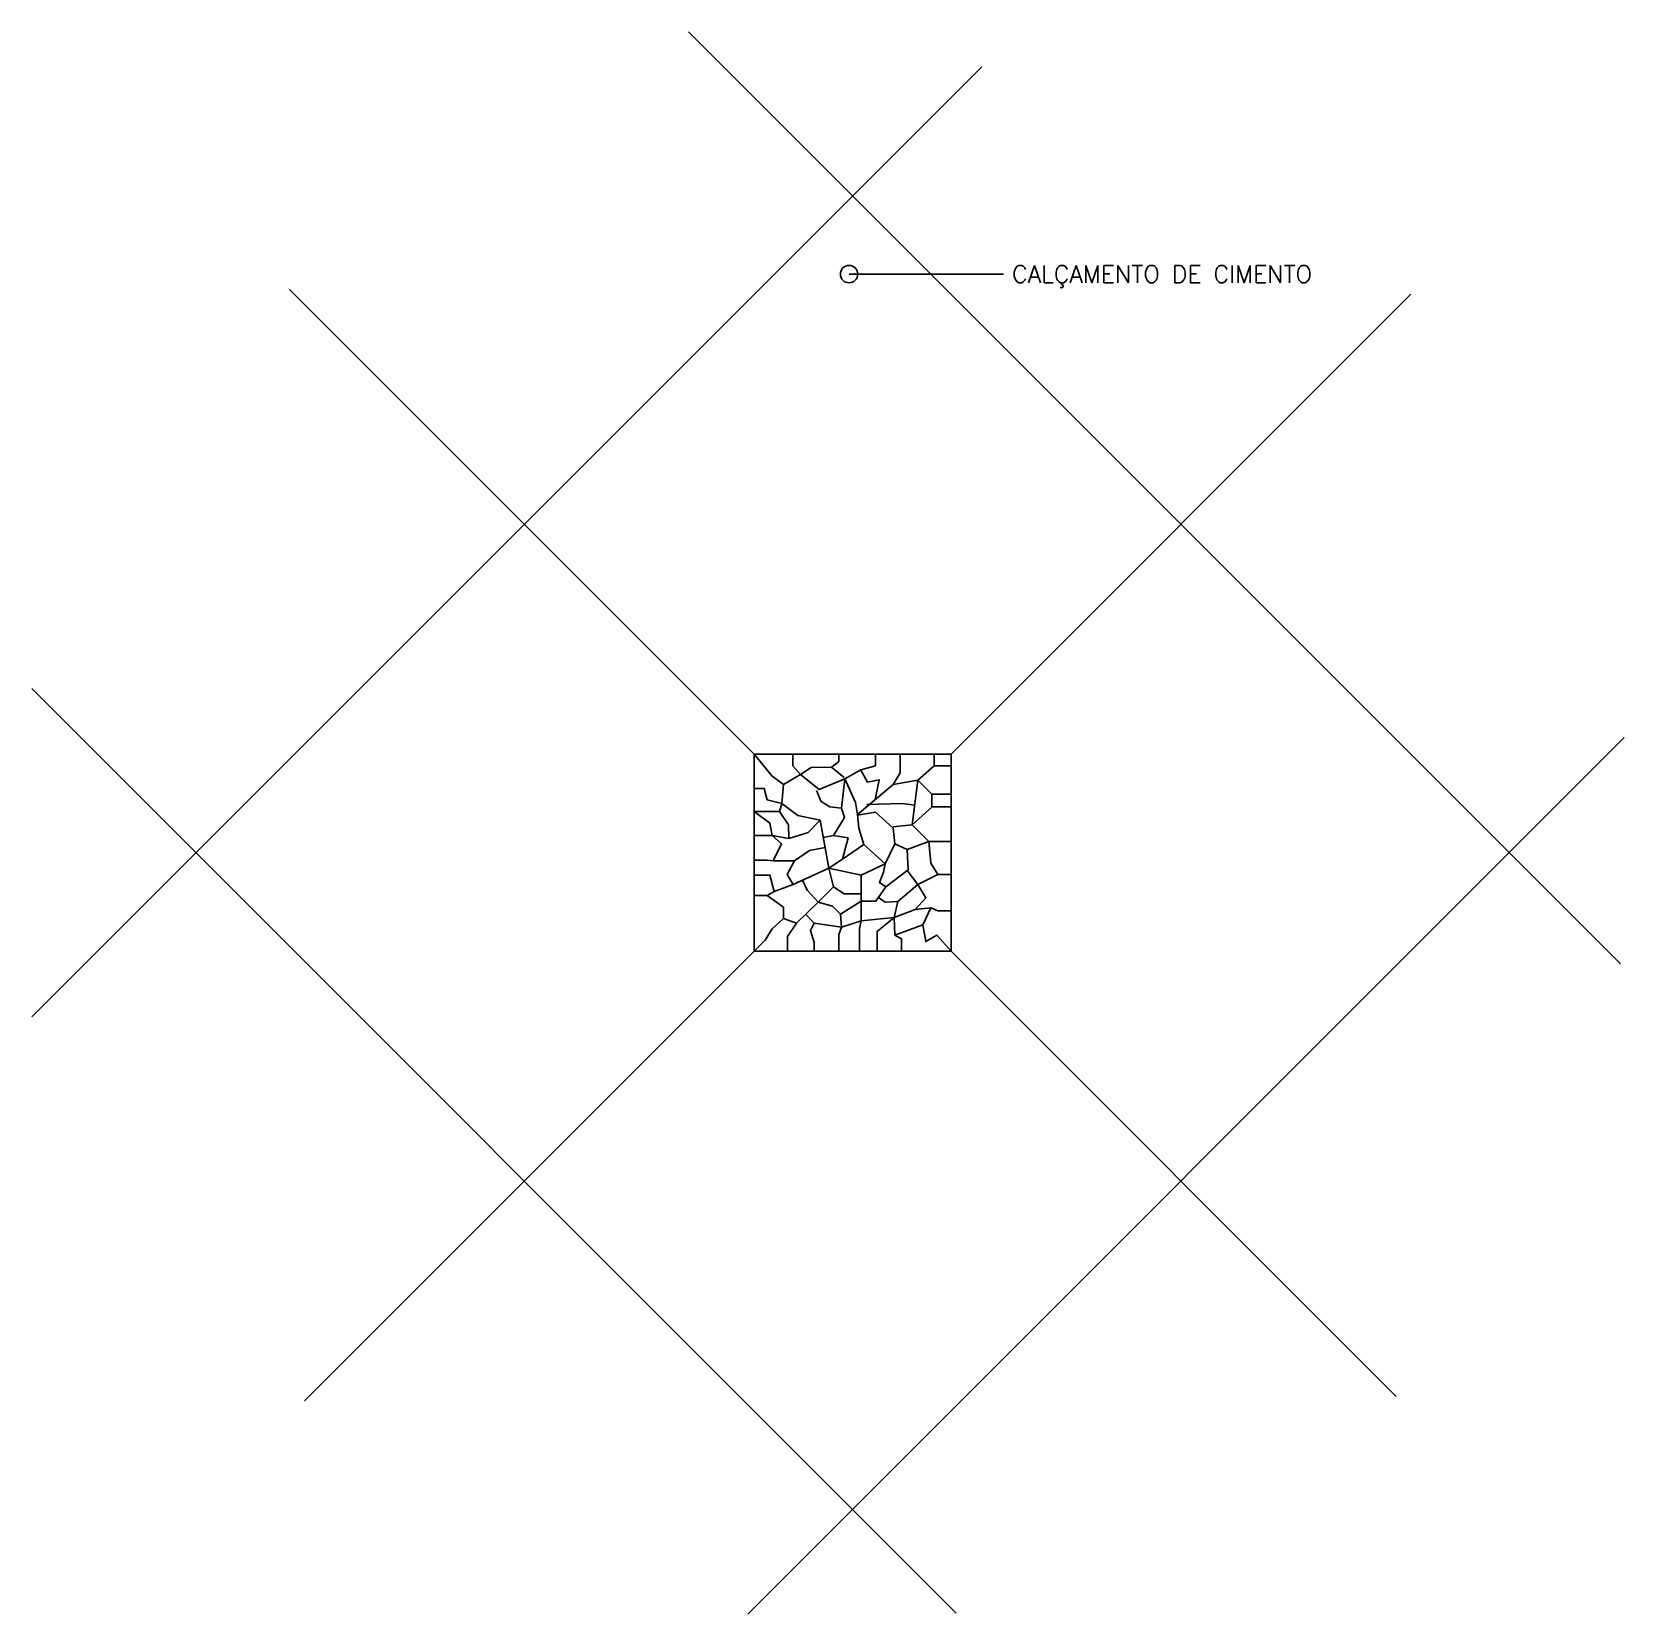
# Model space of a CAD drawing. Header units: millimetres. Extents: x 71 to 407, y 12 to 405.
# Drawn here: x 284.77 to 301.92, y 376.78 to 393.81 of the extents above; entities that cross this region are included whole.
import ezdxf

# ---------------------------------------------------------------- set-up
doc = ezdxf.new("R2010")
doc.units = ezdxf.units.MM
doc.header["$LTSCALE"] = 0.25
for name, color, linetype in [('COTAS', 240, 'Continuous'), ('pisos-concreto', 9, 'Continuous'), ('PISTA DE CAMINHADA', 150, 'Continuous')]:
    doc.layers.add(name, color=color, linetype=linetype)
doc.styles.get("Standard").update_dxf_attribs({"font": 'romans.shx'})
doc.dimstyles.new('100', dxfattribs={"dimscale": 1.25, "dimtxt": 0.15, "dimasz": 0.15, "dimexe": 0.15, "dimexo": 0.15, "dimgap": 0.075, "dimtad": 1, "dimzin": 4, "dimdsep": 46, "dimtxsty": 'Standard', "dimblk1": 'OBLIQUE', "dimblk2": 'OBLIQUE', "dimsah": 1, "dimcen": 0.09, "dimdle": 0.15, "dimclrd": 256, "dimclre": 256, "dimclrt": 7, "dimadec": 0, "dimazin": 0, "dimtfac": 1, "dimtmove": 2, "dimatfit": 3, "dimldrblk": 'ORIGIN', "dimfxl": 1, "dimtolj": 1, "dimtzin": 4, "dimlwd": -1, "dimarcsym": 0})

# ---------------------------------------------------------------- blocks, each defined once
blk = doc.blocks.new('_OBLIQUE')
at = {"color": 0, "linetype": 'ByBlock'}
blk.add_line((-0.5, -0.5), (0.5, 0.5), dxfattribs=at)
blk = doc.blocks.new('_Origin')
at = {"color": 0, "linetype": 'ByBlock', "lineweight": -2}
blk.add_line((0, 0), (-1, 0), dxfattribs=at)
blk.add_circle((0, 0), 0.5, dxfattribs=at)

msp = doc.modelspace()

# ---------------------------------------------------------------- linework, layer by layer
at = {"layer": 'pisos-concreto'}
for p, q in [((301.876, 383.778), (291.838, 393.815)), ((284.767, 383.208), (294.999, 393.44)), ((292.546, 386.037), (287.543, 391.039)), ((294.667, 386.037), (299.62, 390.99)), ((294.723, 376.788), (284.767, 386.744)), ((292.478, 376.777), (301.916, 386.215)), ((287.703, 379.073), (292.546, 383.915)), ((299.462, 379.121), (294.667, 383.915))]:
    msp.add_line(p, q, dxfattribs=at)
for points in [[(294.667, 383.915), (294.514, 384.089), (294.394, 384.019), (294.364, 384.199), (294.063, 384.089), (294.053, 384.279), (293.698, 384.244), (293.698, 384.735), (293.352, 384.81), (293.257, 385.326), (293.017, 385.376), (292.846, 385.506), (292.862, 385.711), (292.741, 385.801), (292.546, 386.037)], [(293.047, 385.817), (292.962, 385.912), (292.962, 386.037)], [(293.378, 385.897), (293.458, 385.957), (293.458, 386.037)], [(293.695, 385.868), (293.853, 385.912), (293.853, 386.037)], [(294.044, 385.712), (294.119, 385.837), (294.119, 386.037)], [(294.485, 385.912), (294.485, 386.037)], [(293.516, 385.787), (293.378, 385.897), (293.162, 385.892), (293.047, 385.817)], [(293.523, 385.772), (293.695, 385.868)], [(293.693, 385.872), (293.768, 385.737), (293.893, 385.762), (293.851, 385.549)], [(294.309, 385.757), (294.485, 385.912), (294.667, 385.912)], [(292.862, 385.711), (293.047, 385.817), (293.247, 385.656), (293.523, 385.772), (293.638, 385.516), (293.658, 385.386), (294.044, 385.712), (294.309, 385.757), (294.249, 385.276), (294.429, 385.096), (294.667, 385.096)], [(293.523, 385.772), (293.488, 385.456)], [(294.309, 385.757), (294.459, 385.607), (294.667, 385.607)], [(292.846, 385.506), (292.686, 385.546), (292.656, 385.666), (292.546, 385.666)], [(293.402, 385.16), (293.518, 385.356), (293.488, 385.456), (293.362, 385.471), (293.267, 385.526), (293.218, 385.644)], [(294.459, 385.607), (294.459, 385.471)], [(292.846, 385.506), (292.821, 385.421), (292.546, 385.421)], [(292.921, 385.13), (292.741, 385.16), (292.716, 385.295), (292.546, 385.421)], [(293.257, 385.326), (293.127, 385.195), (292.921, 385.13), (292.916, 385.276), (292.821, 385.421)], [(293.728, 385.065), (293.673, 385.241), (293.658, 385.386)], [(294.063, 385.071), (294.043, 385.241), (293.853, 385.411), (293.659, 385.381)], [(293.76, 385.495), (294.139, 385.506), (294.276, 385.489)], [(294.249, 385.276), (294.464, 385.471), (294.667, 385.471)], [(294.249, 385.276), (294.139, 385.266), (294.042, 385.255)], [(292.741, 385.16), (292.546, 385.16)], [(292.741, 385.16), (292.841, 385.07), (292.751, 384.89), (292.686, 384.895), (292.546, 384.895)], [(292.751, 384.89), (292.981, 384.89), (293.142, 385), (293.311, 385.031)], [(293.497, 384.905), (293.558, 385.135), (293.402, 385.16), (293.291, 385.14)], [(293.958, 384.855), (293.728, 385.065), (293.497, 384.905), (293.352, 384.81)], [(294.429, 385.096), (294.194, 385.01), (294.204, 384.79), (293.963, 384.61), (293.858, 384.454), (293.698, 384.454)], [(294.194, 385.01), (294.063, 385.071), (293.958, 384.855)], [(294.429, 385.096), (294.449, 384.865), (294.524, 384.74)], [(293.352, 384.81), (292.966, 384.634), (292.901, 384.74), (292.981, 384.89)], [(293.698, 384.735), (293.958, 384.855), (293.938, 384.765), (293.898, 384.655), (293.964, 384.61)], [(292.966, 384.634), (292.761, 384.559), (292.716, 384.734), (292.546, 384.734)], [(293.001, 384.219), (293.237, 384.444), (293.117, 384.574), (293.068, 384.681)], [(293.237, 384.444), (293.402, 384.609), (293.352, 384.81)], [(294.093, 384.449), (294.309, 384.635), (294.196, 384.785)], [(294.309, 384.635), (294.524, 384.74), (294.667, 384.74)], [(292.761, 384.559), (292.686, 384.514), (292.546, 384.514)], [(292.686, 384.514), (292.861, 384.389), (292.861, 384.269), (293.001, 384.219), (292.906, 384.073), (292.906, 383.915)], [(293.402, 384.609), (293.517, 384.534), (293.698, 384.534)], [(294.053, 384.279), (294.093, 384.449), (293.958, 384.444), (293.885, 384.494)], [(294.309, 384.635), (294.394, 384.49), (294.279, 384.364), (294.053, 384.279)], [(293.487, 384.174), (293.192, 384.219), (293.101, 384.314)], [(293.698, 384.454), (293.477, 384.314), (293.392, 384.399), (293.237, 384.444)], [(293.698, 384.244), (293.487, 384.174), (293.477, 384.314)], [(294.364, 384.199), (294.449, 384.384), (294.279, 384.364)], [(294.449, 384.384), (294.524, 384.349), (294.667, 384.349)], [(292.861, 384.269), (292.741, 384.158), (292.666, 384.033), (292.546, 383.915)], [(293.192, 384.219), (293.152, 384.139), (293.192, 384.008), (293.192, 383.915)], [(293.487, 384.174), (293.457, 384.094), (293.457, 383.915)], [(293.698, 384.244), (293.682, 384.159), (293.682, 383.915)], [(294.053, 384.279), (293.873, 384.129), (293.873, 383.915)], [(294.063, 384.089), (294.133, 384.049), (294.133, 383.915)]]:
    msp.add_lwpolyline(points, dxfattribs=at)
at = {"layer": 'PISTA DE CAMINHADA'}
msp.add_lwpolyline([(292.546, 383.915), (294.667, 383.915), (294.667, 386.037), (292.546, 386.037)], close=True, dxfattribs=at)
msp.add_lwpolyline([(292.546, 383.915), (294.667, 383.915), (294.667, 386.037), (292.546, 386.037)], close=True, dxfattribs=at)

# ---------------------------------------------------------------- texts
at = {"layer": 'COTAS', "color": 7, "insert": (295.324, 391.3), "char_height": 0.1875, "attachment_point": 1}
msp.add_mtext('CALÇAMENTO DE CIMENTO', dxfattribs=at)

# ---------------------------------------------------------------- leaders
at = {"layer": 'COTAS', "annotation_type": 0, "has_hookline": 1, "hookline_direction": 0, "text_width": 3.625}
msp.add_leader([(293.569, 391.206), (295.231, 391.206)], dimstyle='100', override={"dimgap": 0.075, "dimtad": 0}, dxfattribs=at)

doc.saveas('drawing.dxf')
